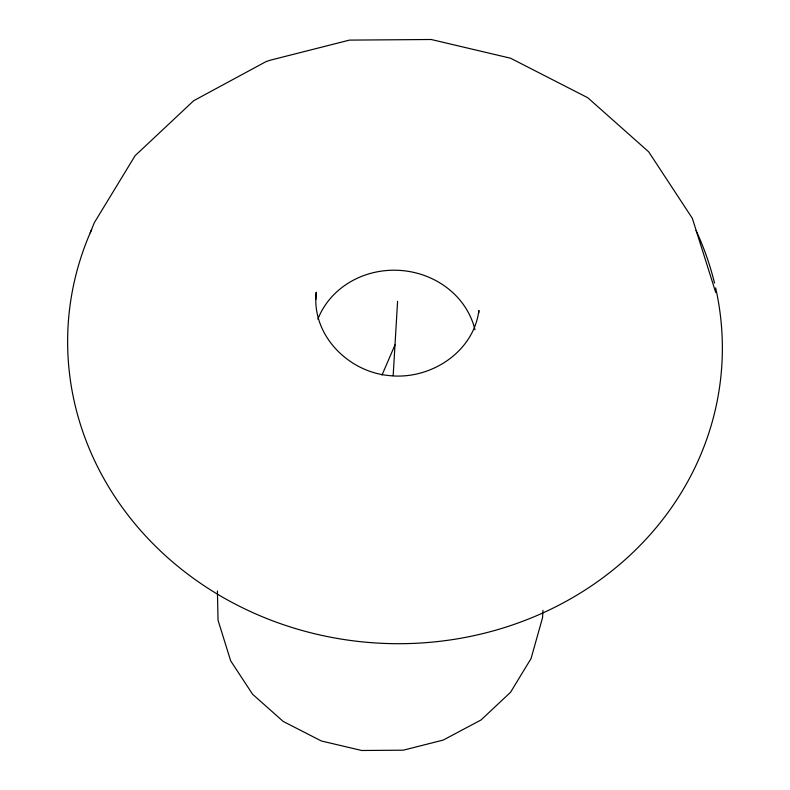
<?xml version="1.0" encoding="UTF-8"?>
<svg xmlns="http://www.w3.org/2000/svg" width="790" height="790" viewBox="0 0 790 790"><rect width="100%" height="100%" fill="white"/><g stroke="black" fill="none" stroke-linecap="round" stroke-linejoin="round"><path stroke-width="1.19" d="M315.822 299.479L316.257 292.221C311.221 334.496 347.679 371.507 388.463 375.497C429.355 380.533 473.378 352.873 478.918 310.5L478.77 312.919M393.173 375.635L397.587 301.355M542.977 610.394L542.533 617.78L531.028 658.613L510.518 692.317L481.09 719.937L443.249 740.062L403.295 750.184L361.711 750.5L321.352 740.981L283.195 721.428L252.612 694.262L230.7 660.884L218.03 620.219L217.418 590.979M90.208 232.853L94.257 222.82L135.1 155.699L193.708 100.705L266.072 61.59L270.95 60.02L349.486 40.112L431.202 39.5L510.547 58.213L587.79 97.743L648.679 151.828L692.336 218.307L715.77 292.646M381.995 375.062L395 344.904M715.641 287.876A327.455 298.679 3.4 0 1 365.168 642.142A327.455 298.679 3.4 0 1 91.66 229.544M696.039 230.522A327.455 298.679 3.4 0 1 714.515 283.077M317.876 319.16A81.864 74.675 3.4 0 1 400.145 270.417A81.864 74.675 3.4 0 1 474.948 329.746"/></g></svg>
